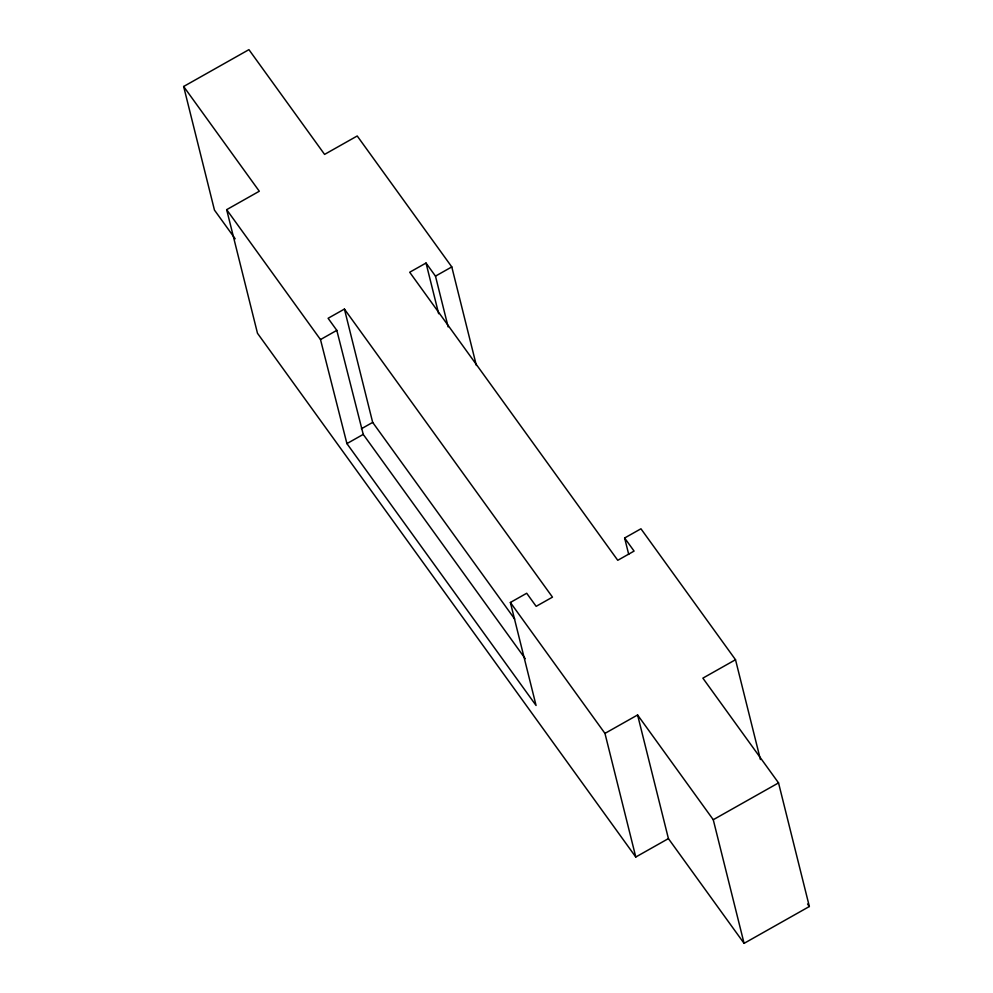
<?xml version="1.0" encoding="UTF-8"?>
<svg xmlns="http://www.w3.org/2000/svg" width="993" height="993" viewBox="0 0 993 993"><rect width="100%" height="100%" fill="white"/><g stroke="black" fill="none" stroke-linecap="round" stroke-linejoin="round"><path stroke-width="1.49" d="M235.18 238.792L214.463 210.106L183.643 86.49L248.92 49.65L324.587 154.399L357.219 135.979L451.79 266.918L476.367 365.461M635.781 857.021L604.96 733.393L637.593 714.972L668.413 838.601L635.781 857.021L257.485 333.276L226.665 209.66L259.297 191.239L183.643 86.49M226.665 209.66L320.491 339.569L346.917 443.61L536.071 705.477L510.377 602.466L526.7 593.255L536.158 606.338L552.48 597.141L344.422 309.071L328.1 318.281L336.813 330.359L363.239 434.4L525.235 658.682M448.128 326.883L435.48 276.128L426.022 263.033L409.699 272.243L617.758 560.3L634.08 551.09L624.622 537.995L640.944 528.785L735.515 659.724L760.402 759.521M320.491 339.569L336.813 330.359M435.48 276.128L451.79 266.918M361.378 428.777L372.673 422.397L344.422 309.071M346.917 443.61L363.239 434.4M735.515 659.724L702.87 678.145L778.537 782.894L809.357 906.51L744.08 943.35L668.413 838.601M744.08 943.35L713.259 819.721L778.537 782.894M807.557 904.015L809.357 906.51M637.593 714.972L713.259 819.721M510.377 602.466L604.96 733.393M372.673 422.397L514.697 619.036M624.622 537.995L628.718 554.417M426.022 263.033L438.658 313.726"/></g></svg>
